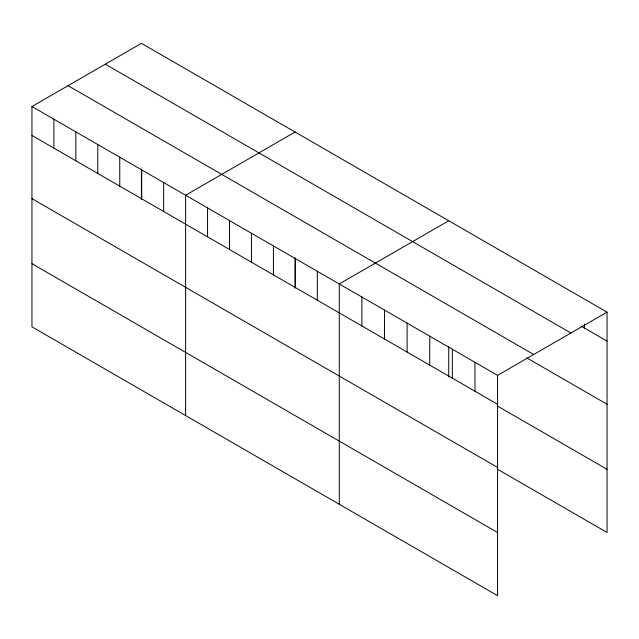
<?xml version="1.0" encoding="UTF-8"?>
<svg xmlns="http://www.w3.org/2000/svg" width="639" height="639" viewBox="0 0 639 639"><rect width="100%" height="100%" fill="white"/><g stroke="black" fill="none" stroke-linecap="round" stroke-linejoin="round"><path stroke-width="0.96" d="M31.95 106.529L497.573 375.357L497.573 595.676L31.95 326.849L31.95 106.529L141.427 43.324L607.05 312.151L607.05 532.471L497.318 469.122M295.082 132.033L185.606 195.238L185.606 415.566M448.738 220.751L339.261 283.956L339.261 504.275M497.573 375.357L607.05 312.151M581.083 326.098L607.05 341.09M105.299 64.18L570.923 333.007M68.077 85.674L533.701 354.493M526.64 357.816L607.05 404.247M31.95 135.468L497.573 404.287M497.318 405.965L607.05 469.314M31.95 198.625L497.573 467.444M31.95 263.691L497.573 532.519M584.437 324.037L584.437 328.031M474.961 362.297L474.961 391.236M452.34 349.237L452.34 378.176M448.738 346.362L448.738 376.93M429.727 336.186L429.727 365.117M407.107 323.126L407.107 352.065M384.494 310.067L384.494 339.005M361.882 297.007L361.882 325.946M317.311 271.279L317.311 300.218M295.362 258.603L295.362 287.542M295.082 257.653L295.082 288.213M273.412 245.935L273.412 274.874M251.462 233.259L251.462 262.198M229.505 220.591L229.505 249.522M207.555 207.915L207.555 236.853M163.656 182.57L163.656 211.501M141.706 169.894L141.706 198.833M141.427 168.936L141.427 199.504M119.757 157.218L119.757 186.157M97.799 144.55L97.799 173.488M75.849 131.874L75.849 160.812M53.9 119.205L53.9 148.136"/></g></svg>
